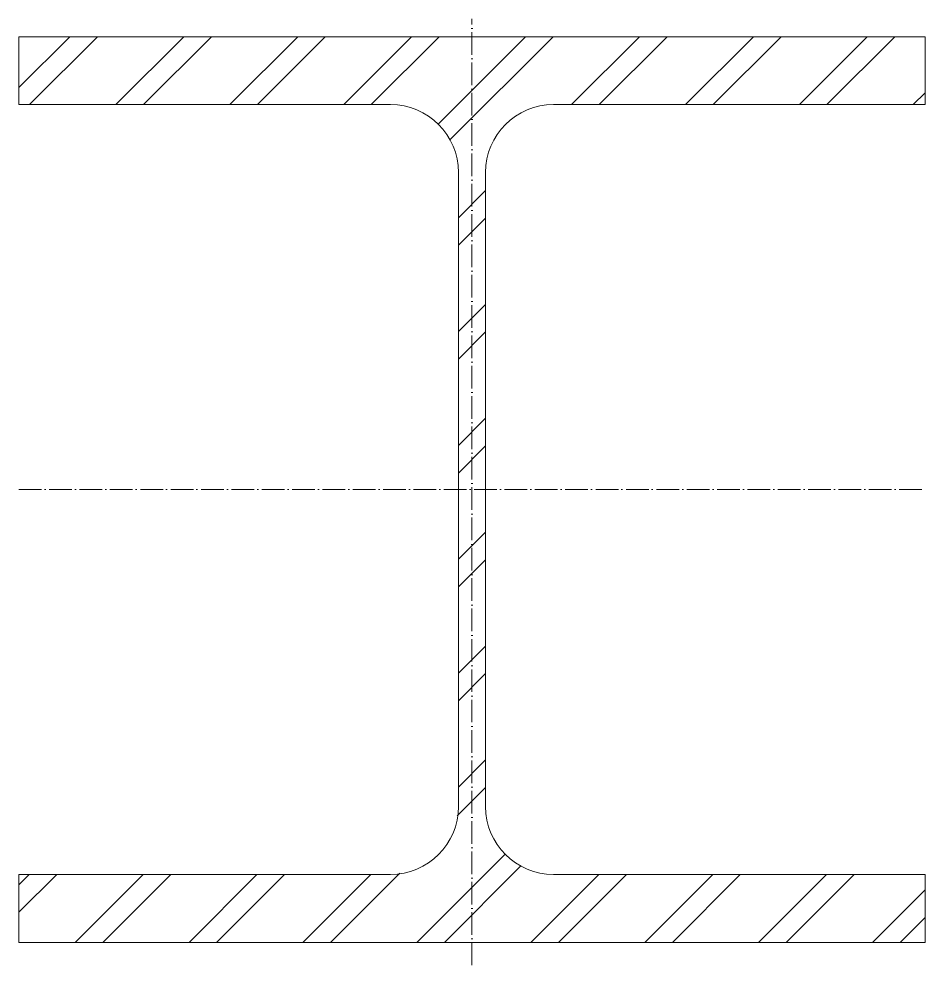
# Model space of a CAD drawing. Header units: metres. Extents: x -100 to 100, y -105 to 104.
import ezdxf

# ---------------------------------------------------------------- set-up
doc = ezdxf.new("R2010")
doc.units = ezdxf.units.M
doc.linetypes.add('MV_hartlijn_staal', pattern=[6.6, 5, -0.8, 0, -0.8])
doc.layers.add('A-DETL-GENF', color=92, linetype='Continuous', lineweight=18)

# ---------------------------------------------------------------- blocks, each defined once
blk = doc.blocks.new('28 Staalprofielen DIN_DIE_DILl 2d - DIL20-4447722-00_0 Basismaterialen')
at = {"layer": 'A-DETL-GENF', "lineweight": 13}
h = blk.add_hatch(dxfattribs=at)
h.set_pattern_fill('FP_474', color=256, style=0, pattern_type=2)
h.set_pattern_definition([(225, (2163.778, 1994.414), (12.57236, -12.57236), []), (225, (2163.778, 1975.364), (12.57236, -12.57236), [])])
h.paths.add_polyline_path([(100, 100), (-100, 100), (-100, 85), (-18, 85), (-14.12, 84.49), (-10.5, 82.99), (-7.39, 80.61), (-5.01, 77.5), (-3.51, 73.88), (-3, 70), (-3, -70), (-3.51, -73.88), (-5.01, -77.5), (-7.39, -80.61), (-10.5, -82.99), (-14.12, -84.49), (-18, -85), (-100, -85), (-100, -100), (100, -100), (100, -85), (18, -85), (14.12, -84.49), (10.5, -82.99), (7.39, -80.61), (5.01, -77.5), (3.51, -73.88), (3, -70), (3, 70), (3.51, 73.88), (5.01, 77.5), (7.39, 80.61), (10.5, 82.99), (14.12, 84.49), (18, 85), (100, 85)])
at = {"layer": 'A-DETL-GENF', "linetype": 'MV_hartlijn_staal', "lineweight": 13}
for p, q in [((0, -105), (0, 103.92)), ((-100, 0), (100, 0))]:
    blk.add_line(p, q, dxfattribs=at)
at = {"layer": 'A-DETL-GENF'}
for p, q in [((100, 100), (-100, 100)), ((-100, 100), (-100, 85)), ((100, 100), (-100, 100)), ((-100, 100), (-100, 85)), ((100, 85), (100, 100)), ((100, 100), (100, 85)), ((-100, 85), (-18, 85)), ((-100, 85), (-18, 85)), ((18, 85), (100, 85)), ((100, 85), (18, 85)), ((-3, 70), (-3, -70)), ((-3, -70), (-3, 70)), ((3, -70), (3, 70)), ((3, -70), (3, 70)), ((-18, -85), (-100, -85)), ((-100, -85), (-100, -100)), ((-100, -100), (-100, -85)), ((-100, -85), (-18, -85)), ((100, -85), (18, -85)), ((100, -85), (18, -85)), ((100, -100), (100, -85)), ((100, -100), (100, -85)), ((-100, -100), (100, -100)), ((100, -100), (-100, -100))]:
    blk.add_line(p, q, dxfattribs=at)
for centre, start, end in [((-18, 70), 360, 90), ((-18, 70), 360, 90), ((18, 70), 90, 180), ((18, 70), 90, 180), ((-18, -70), 270, 360), ((-18, -70), 270, 0), ((18, -70), 180, 270), ((18, -70), 180, 270)]:
    blk.add_arc(centre, 15, start, end, dxfattribs=at)

msp = doc.modelspace()

# ---------------------------------------------------------------- block references
msp.add_blockref('28 Staalprofielen DIN_DIE_DILl 2d - DIL20-4447722-00_0 Basismaterialen', (0, 0))

doc.saveas('drawing.dxf')
